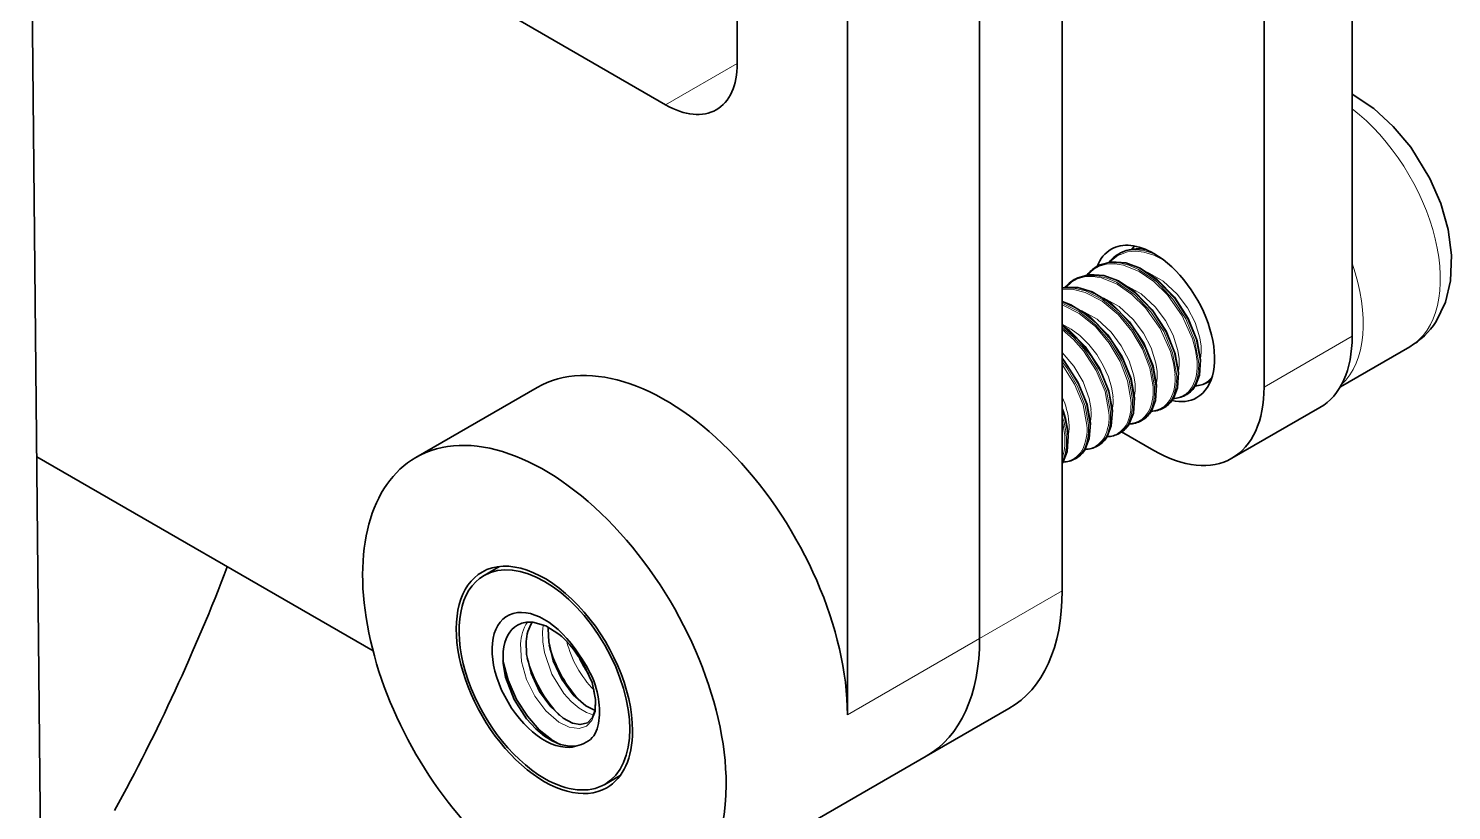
# Model space of a CAD drawing. Extents: x 383 to 866, y 155 to 681.
# Drawn here: x 710.54 to 728.81, y 628.19 to 638.23 of the extents above; entities that cross this region are included whole.
import ezdxf

# ---------------------------------------------------------------- set-up
doc = ezdxf.new("R2010")
doc.units = 0

msp = doc.modelspace()

# ---------------------------------------------------------------- linework, layer by layer
at = {"color": 7, "lineweight": 35}
for p, q in [((727.537, 657.959), (727.537, 634.28)), ((726.406, 657.306), (726.406, 633.627)), ((723.814, 654.686), (723.814, 631.008)), ((722.753, 630.395), (722.753, 654.074)), ((722.753, 654.074), (722.753, 630.395)), ((721.056, 629.416), (721.056, 653.094)), ((710.544, 643.162), (710.814, 616.494))]:
    msp.add_line(p, q, dxfattribs=at)
at = {"color": 7, "lineweight": 35, "ltscale": 0.214331}
msp.add_line((719.642, 637.785), (719.642, 646.358), dxfattribs=at)
at = {"color": 7, "lineweight": 35, "ltscale": 0.062635}
msp.add_line((718.723, 637.254), (716.553, 638.507), dxfattribs=at)
at = {"color": 7, "lineweight": 13, "ltscale": 0.026536}
msp.add_line((719.642, 637.785), (718.723, 637.254), dxfattribs=at)
at = {"color": 7, "lineweight": 35, "ltscale": 0.001444}
msp.add_line((724.739, 635.439), (724.7, 635.396), dxfattribs=at)
at = {"color": 7, "lineweight": 13, "ltscale": 0.0014}
msp.add_line((724.748, 635.437), (724.708, 635.398), dxfattribs=at)
at = {"color": 7, "lineweight": 35, "ltscale": 0.0005483}
for p, q in [((724.535, 635.334), (724.554, 635.345)), ((723.969, 635.008), (723.988, 635.019)), ((725.393, 633.521), (725.412, 633.532)), ((724.545, 633.031), (724.564, 633.042))]:
    msp.add_line(p, q, dxfattribs=at)
at = {"color": 7, "lineweight": 35, "ltscale": 0.000547538}
for p, q in [((724.252, 635.171), (724.271, 635.182)), ((724.828, 633.194), (724.847, 633.205)), ((725.111, 633.357), (725.13, 633.368)), ((724.262, 632.868), (724.281, 632.879)), ((723.979, 632.704), (723.998, 632.715))]:
    msp.add_line(p, q, dxfattribs=at)
at = {"color": 7, "lineweight": 13, "ltscale": 0.032659}
msp.add_line((726.406, 633.627), (727.537, 634.28), dxfattribs=at)
at = {"color": 7, "lineweight": 35, "ltscale": 0.025686}
msp.add_line((727.385, 633.632), (728.275, 634.145), dxfattribs=at)
at = {"color": 7, "lineweight": 35, "ltscale": 0.044909}
msp.add_line((717.073, 633.621), (715.517, 632.723), dxfattribs=at)
at = {"color": 7, "lineweight": 35, "ltscale": 0.00054698}
msp.add_line((725.676, 633.684), (725.695, 633.695), dxfattribs=at)
at = {"color": 7, "lineweight": 13, "ltscale": 0.000801145}
msp.add_line((725.695, 633.695), (725.722, 633.713), dxfattribs=at)
at = {"color": 7, "lineweight": 35, "ltscale": 0.000798197}
msp.add_line((725.722, 633.713), (725.695, 633.695), dxfattribs=at)
at = {"color": 7, "lineweight": 35, "ltscale": 0.032659}
msp.add_line((727.123, 633.365), (725.992, 632.712), dxfattribs=at)
at = {"color": 7, "lineweight": 35, "ltscale": 0.011971}
msp.add_line((724.992, 632.811), (724.577, 633.05), dxfattribs=at)
at = {"color": 7, "lineweight": 35, "ltscale": 0.124644}
msp.add_line((710.649, 632.73), (714.967, 630.237), dxfattribs=at)
at = {"color": 7, "lineweight": 13, "ltscale": 0.000452559}
msp.add_line((723.813, 632.646), (723.823, 632.661), dxfattribs=at)
at = {"color": 7, "lineweight": 35, "ltscale": 0.000639569}
msp.add_line((723.828, 632.666), (723.814, 632.644), dxfattribs=at)
at = {"color": 7, "lineweight": 35, "ltscale": 0.005728}
for p, q in [((716.591, 631.322), (716.392, 631.207)), ((718.141, 628.637), (717.942, 628.522))]:
    msp.add_line(p, q, dxfattribs=at)
at = {"color": 7, "lineweight": 13, "ltscale": 0.030619}
msp.add_line((722.753, 630.395), (723.814, 631.008), dxfattribs=at)
at = {"color": 7, "lineweight": 35, "ltscale": 0.000548179}
msp.add_line((717.218, 630.543), (717.216, 630.522), dxfattribs=at)
at = {"color": 7, "lineweight": 13, "ltscale": 0.04899}
msp.add_line((722.753, 630.395), (721.056, 629.416), dxfattribs=at)
at = {"color": 7, "lineweight": 35, "ltscale": 0.000505142}
msp.add_line((717.612, 630.188), (717.602, 630.171), dxfattribs=at)
at = {"color": 7, "lineweight": 35, "ltscale": 0.030619}
msp.add_line((722.07, 628.885), (723.131, 629.497), dxfattribs=at)
at = {"color": 7, "lineweight": 35, "ltscale": 0.093897}
msp.add_line((722.07, 628.885), (718.817, 627.007), dxfattribs=at)
at = {"color": 7, "lineweight": 35}
for points in [[(727.537, 637.388), (727.814, 637.204), (728.065, 636.974), (728.288, 636.707), (728.534, 636.306), (728.673, 635.984), (728.768, 635.653), (728.812, 635.32), (728.8, 634.991), (728.734, 634.716), (728.613, 634.468)], [(725.59, 633.977), (725.548, 634.219), (725.432, 634.508), (725.254, 634.782), (725.032, 635.011), (724.817, 635.154), (724.632, 635.223), (724.449, 635.237), (724.297, 635.196), (724.271, 635.182)], [(725.307, 633.814), (725.265, 634.056), (725.149, 634.345), (724.971, 634.619), (724.749, 634.847), (724.535, 634.99), (724.349, 635.06), (724.166, 635.074), (724.014, 635.032), (723.988, 635.019)], [(725.024, 633.651), (724.981, 633.896), (724.862, 634.19), (724.68, 634.466), (724.452, 634.695), (724.2, 634.851), (724.016, 634.906), (723.845, 634.906), (723.814, 634.899)], [(724.741, 633.487), (724.699, 633.731), (724.58, 634.023), (724.4, 634.299), (724.175, 634.528), (723.925, 634.684), (723.815, 634.725)], [(724.459, 633.324), (724.414, 633.573), (724.293, 633.869), (724.107, 634.148), (723.906, 634.352), (723.813, 634.424)], [(724.176, 633.161), (724.133, 633.403), (724.017, 633.692), (723.839, 633.966), (723.813, 633.998)], [(725.59, 633.977), (725.577, 633.781), (725.525, 633.645)], [(725.307, 633.814), (725.294, 633.618), (725.242, 633.482)], [(725.024, 633.651), (725.011, 633.454), (724.959, 633.319)], [(724.741, 633.487), (724.728, 633.291), (724.676, 633.156)], [(724.459, 633.324), (724.445, 633.128), (724.393, 632.992)], [(724.176, 633.161), (724.162, 632.965), (724.111, 632.829)], [(723.893, 632.997), (723.88, 632.801), (723.828, 632.666)], [(717.354, 630.453), (717.185, 630.56), (717.017, 630.607), (716.981, 630.608)], [(717.819, 629.471), (717.7, 629.531), (717.537, 629.674), (717.39, 629.875), (717.281, 630.109), (717.222, 630.352), (717.216, 630.522)], [(717.721, 629.313), (717.624, 629.291), (717.527, 629.311), (717.409, 629.373), (717.248, 629.517), (717.104, 629.717), (716.996, 629.95), (716.939, 630.19), (716.933, 630.358)], [(716.635, 630.113), (716.7, 629.861), (716.808, 629.615), (716.948, 629.397), (717.099, 629.225), (717.256, 629.099)], [(717.49, 629.012), (717.369, 629.036), (717.265, 629.081), (717.168, 629.142), (717.058, 629.234), (716.938, 629.365), (716.778, 629.613), (716.669, 629.899), (716.637, 630.077), (716.637, 630.231)], [(717.825, 629.613), (717.779, 629.833), (717.671, 630.065), (717.6, 630.174)], [(717.825, 629.613), (717.82, 629.479), (717.786, 629.381), (717.721, 629.313)]]:
    msp.add_lwpolyline(points, dxfattribs=at)
at = {"color": 7, "lineweight": 13}
for points in [[(725.546, 633.955), (725.527, 634.099), (725.488, 634.247), (725.356, 634.542), (725.166, 634.811), (724.992, 634.982), (724.801, 635.113), (724.602, 635.192), (724.49, 635.21), (724.383, 635.204), (724.294, 635.18), (724.215, 635.136), (724.143, 635.071)], [(725.565, 633.959), (725.514, 634.229), (725.4, 634.503), (725.235, 634.758), (725.028, 634.977), (724.792, 635.139), (724.67, 635.192), (724.548, 635.221), (724.391, 635.22), (724.252, 635.171)], [(725.584, 633.968), (725.534, 634.238), (725.42, 634.512), (725.255, 634.768), (725.048, 634.988), (724.812, 635.15), (724.689, 635.203), (724.567, 635.232), (724.41, 635.231), (724.271, 635.182)], [(725.118, 635.257), (724.99, 635.321), (724.862, 635.361), (724.755, 635.374), (724.654, 635.366), (724.529, 635.319), (724.425, 635.234)], [(725.263, 633.792), (725.244, 633.936), (725.205, 634.084), (725.073, 634.379), (724.883, 634.647), (724.709, 634.818), (724.518, 634.95), (724.319, 635.029), (724.207, 635.046), (724.1, 635.041), (724.011, 635.016), (723.932, 634.973), (723.86, 634.908)], [(725.282, 633.796), (725.232, 634.066), (725.117, 634.339), (724.952, 634.595), (724.745, 634.814), (724.51, 634.976), (724.387, 635.028), (724.265, 635.058), (724.108, 635.057), (723.969, 635.008)], [(725.301, 633.805), (725.251, 634.075), (725.137, 634.349), (724.972, 634.605), (724.765, 634.824), (724.529, 634.987), (724.407, 635.039), (724.285, 635.069), (724.128, 635.068), (723.988, 635.019)], [(724.909, 635.101), (725.111, 634.988), (725.292, 634.821), (725.422, 634.647), (725.521, 634.456), (725.583, 634.261), (725.598, 634.154)], [(725.018, 633.642), (724.975, 633.889), (724.876, 634.142), (724.733, 634.382), (724.55, 634.598), (724.339, 634.769), (724.113, 634.88), (723.959, 634.91), (723.814, 634.899)], [(724.999, 633.632), (724.956, 633.877), (724.86, 634.126), (724.72, 634.363), (724.541, 634.577), (724.334, 634.749), (724.112, 634.863), (723.959, 634.897), (723.814, 634.892)], [(724.98, 633.629), (724.938, 633.869), (724.844, 634.114), (724.707, 634.347), (724.531, 634.559), (724.328, 634.73), (724.109, 634.844), (723.958, 634.88), (723.814, 634.877)], [(724.626, 634.938), (724.829, 634.825), (725.009, 634.657), (725.139, 634.484), (725.238, 634.293), (725.3, 634.097), (725.315, 633.991)], [(724.736, 633.478), (724.691, 633.73), (724.589, 633.987), (724.442, 634.23), (724.256, 634.445), (724.042, 634.615), (723.814, 634.721)], [(724.717, 633.469), (724.672, 633.717), (724.574, 633.97), (724.43, 634.21), (724.248, 634.424), (724.038, 634.594), (723.814, 634.704)], [(724.697, 633.465), (724.654, 633.708), (724.558, 633.957), (724.417, 634.193), (724.24, 634.404), (724.034, 634.574), (723.814, 634.685)], [(724.343, 634.774), (724.546, 634.662), (724.727, 634.494), (724.856, 634.32), (724.956, 634.13), (725.017, 633.934), (725.033, 633.827)], [(724.06, 634.611), (724.263, 634.498), (724.444, 634.331), (724.573, 634.157), (724.673, 633.966), (724.735, 633.771), (724.75, 633.664)], [(723.814, 634.433), (723.929, 634.37), (724.039, 634.288), (724.155, 634.174), (724.257, 634.045), (724.342, 633.904), (724.408, 633.757), (724.447, 633.627), (724.467, 633.501)], [(724.453, 633.315), (724.412, 633.552), (724.321, 633.795), (724.188, 634.026), (724.015, 634.24), (723.814, 634.415)], [(724.434, 633.306), (724.382, 633.579), (724.265, 633.856), (724.097, 634.113), (723.962, 634.263), (723.814, 634.39)], [(724.414, 633.302), (724.364, 633.568), (724.252, 633.839), (724.088, 634.092), (723.958, 634.239), (723.814, 634.366)], [(723.814, 634.072), (723.965, 633.894), (724.083, 633.693), (724.16, 633.482), (724.184, 633.338)], [(724.17, 633.152), (724.125, 633.404), (724.023, 633.661), (723.876, 633.905), (723.814, 633.984)], [(724.151, 633.143), (724.108, 633.386), (724.012, 633.635), (723.872, 633.872), (723.814, 633.95)], [(724.132, 633.139), (724.083, 633.4), (723.974, 633.666), (723.814, 633.918)], [(717.144, 630.491), (717.145, 630.354), (717.167, 630.215), (717.263, 629.94), (717.416, 629.692), (717.51, 629.587), (717.612, 629.501), (717.706, 629.444), (717.801, 629.41)], [(716.861, 630.327), (716.874, 630.101), (716.939, 629.872), (717.045, 629.657), (717.185, 629.467), (717.351, 629.323), (717.484, 629.256), (717.612, 629.24), (717.706, 629.271), (717.777, 629.343), (717.821, 629.46), (717.827, 629.606)], [(717.827, 629.606), (717.808, 629.732), (717.769, 629.862), (717.641, 630.114), (717.602, 630.171)]]:
    msp.add_lwpolyline(points, dxfattribs=at)
at = {"color": 7, "lineweight": 35}
for centre, radius, start, end in [((724.781, 634.923), 0.48, 76.4763, 118.2665), ((724.75, 634.966), 0.427, 120.2348, 141.2202), ((724.467, 634.802), 0.427, 120.2348, 141.2202), ((724.184, 634.639), 0.427, 120.2348, 141.2202), ((727.773, 635.008), 0.999, 300.2171, 327.2879), ((725.253, 633.802), 0.314, 300.6018, 330.1465), ((725.523, 633.955), 0.311, 270.1219, 299.4702), ((724.97, 633.638), 0.314, 300.6018, 330.1465), ((725.24, 633.792), 0.311, 270.1219, 299.4702), ((722.677, 632.909), 1.219, 4.1598, 21.2325), ((724.687, 633.475), 0.314, 300.6018, 330.1465), ((724.957, 633.628), 0.311, 270.1219, 299.4702), ((724.392, 633.302), 0.311, 270.1219, 299.4702), ((724.404, 633.312), 0.314, 300.6018, 330.1465), ((724.675, 633.465), 0.311, 270.1219, 299.4702), ((724.109, 633.138), 0.311, 270.1219, 299.4702), ((724.121, 633.148), 0.314, 300.6018, 330.1465), ((723.826, 632.975), 0.311, 270.1219, 299.4702), ((723.839, 632.985), 0.314, 300.6018, 330.1465), ((689.302, 640.419), 25.476, 331.3044, 339.0666), ((716.978, 630.28), 0.328, 89.5271, 118.7839), ((717.445, 630.34), 0.511, 148.5191, 177.9859), ((718.85, 630.737), 1.677, 194.777, 223.9595), ((716.552, 629.5), 1.246, 32.5626, 49.9278), ((718.568, 630.573), 1.677, 194.777, 223.9595), ((718.821, 630.717), 1.334, 204.5379, 215.4473), ((716.267, 629.218), 1.659, 20.5394, 35.8002), ((717.69, 629.754), 0.786, 236.4574, 246.377), ((717.512, 629.35), 0.338, 266.232, 287.2401), ((717.537, 629.352), 0.334, 283.1236, 328.0251)]:
    msp.add_arc(centre, radius, start, end, dxfattribs=at)
at = {"color": 7, "lineweight": 13}
for centre, radius, start, end in [((724.777, 634.923), 0.478, 73.8155, 117.9028), ((725.049, 634.106), 0.551, 348.1309, 4.9951), ((724.766, 633.943), 0.551, 348.1309, 4.9951), ((724.972, 633.895), 0.576, 332.5506, 6.0182), ((724.483, 633.779), 0.551, 348.1309, 4.9951), ((724.689, 633.731), 0.576, 332.5506, 6.0182), ((725.517, 633.931), 0.283, 271.8308, 320.4249), ((724.2, 633.616), 0.551, 348.1309, 4.9951), ((725.233, 633.77), 0.286, 272.0565, 330.5336), ((725.24, 633.779), 0.3, 300.627, 330.1527), ((725.259, 633.79), 0.301, 300.6272, 330.1518), ((725.536, 633.926), 0.28, 300.043, 312.3311), ((722.906, 633.08), 1, 5.3989, 24.7706), ((723.917, 633.453), 0.551, 348.1309, 4.9951), ((724.95, 633.607), 0.286, 272.0565, 330.5336), ((724.958, 633.616), 0.3, 300.627, 330.1527), ((724.977, 633.627), 0.301, 300.6272, 330.1518), ((722.678, 632.903), 1.212, 4.0442, 20.473), ((722.703, 632.899), 1.168, 3.9331, 17.9737), ((723.635, 633.29), 0.551, 348.1309, 4.9951), ((723.841, 633.241), 0.576, 332.5506, 6.0182), ((724.667, 633.444), 0.286, 272.0565, 330.5336), ((724.675, 633.453), 0.3, 300.627, 330.1527), ((724.694, 633.464), 0.301, 300.6272, 330.1518), ((722.751, 632.905), 1.1, 3.6905, 14.927), ((723.352, 633.126), 0.551, 348.1309, 4.9951), ((723.558, 633.078), 0.576, 332.5506, 6.0182), ((723.59, 633.092), 0.582, 332.5918, 5.9028), ((724.385, 633.28), 0.286, 272.0565, 330.5336), ((724.392, 633.289), 0.3, 300.627, 330.1527), ((724.411, 633.3), 0.301, 300.6272, 330.1518), ((723.209, 632.921), 0.641, 340.6831, 4.8352), ((723.267, 632.92), 0.604, 335.298, 5.661), ((724.102, 633.117), 0.286, 272.0565, 330.5336), ((724.109, 633.126), 0.3, 300.627, 330.1527), ((724.128, 633.137), 0.301, 300.6272, 330.1518), ((723.819, 632.954), 0.286, 272.0565, 330.5336), ((723.826, 632.963), 0.3, 300.627, 330.1527), ((723.845, 632.974), 0.301, 300.6272, 330.1518), ((717.405, 630.31), 0.544, 146.8491, 178.1308), ((717.852, 630.444), 0.71, 169.5432, 176.2399), ((718.723, 630.664), 1.305, 193.5297, 225.2826)]:
    msp.add_arc(centre, radius, start, end, dxfattribs=at)
at = {"color": 7, "lineweight": 35}
for centre, major_axis, ratio, start_param, end_param in [((718.723, 638.315), (-0.65, 1.126), 0.57735, 3.141593, 3.926991), ((718.723, 638.315), (-0.65, 1.126), 0.57735, 2.356194, 3.141593), ((724.992, 634.444), (0.55, -0.953), 0.57735, 3.141593, 3.571295), ((724.992, 634.444), (0.55, -0.953), 0.57735, 2.356194, 3.141593), ((724.992, 634.444), (0.55, -0.953), 0.57735, 0, 2.356194), ((726.123, 635.097), (1, -1.732), 0.57735, 6.283185, 7.068583), ((718.723, 630.763), (-1.65, 2.858), 0.57735, 3.926991, 6.283185), ((724.992, 634.444), (1, -1.732), 0.57735, 6.283185, 7.068583), ((724.992, 634.444), (0.55, -0.953), 0.57735, 5.799017, 6.283185), ((717.167, 629.865), (-1.65, 2.858), 0.57735, 3.926991, 6.283185), ((717.167, 629.865), (-1.65, 2.858), 0.57735, 6.283185, 9.424778), ((724.992, 634.444), (1, -1.732), 0.57735, 5.497787, 6.283185), ((717.167, 629.865), (-0.8, 1.386), 0.57735, 3.926991, 6.283185), ((717.167, 629.865), (-0.775, 1.342), 0.57735, 3.141593, 6.283185), ((717.167, 629.865), (-0.8, 1.386), 0.57735, 6.283185, 9.424778), ((717.167, 629.865), (-0.775, 1.342), 0.57735, 6.283185, 8.63938), ((721.481, 632.355), (1.65, -2.858), 0.57735, 6.283185, 7.068583), ((717.167, 629.865), (-0.475, 0.823), 0.57735, 4.773122, 9.13938), ((717.24, 629.815), (0.419, -0.753), 0.581646, 3.141419, 3.845376), ((720.42, 631.743), (1.65, -2.858), 0.57735, 6.283185, 7.068583), ((720.42, 631.743), (1.65, -2.858), 0.57735, 6.283185, 7.068583), ((717.167, 629.865), (-0.5, 0.866), 0.57735, 3.534289, 4.319693), ((717.167, 629.865), (-0.8, 1.386), 0.57735, 3.141593, 3.926991), ((717.167, 629.865), (-0.475, 0.823), 0.57735, 2.856194, 3.080859), ((717.167, 629.865), (-0.775, 1.342), 0.57735, 2.356194, 3.141593), ((717.167, 629.865), (-1.65, 2.858), 0.57735, 3.141593, 3.926991)]:
    msp.add_ellipse(centre, major_axis=major_axis, ratio=ratio, start_param=start_param, end_param=end_param, dxfattribs=at)
at = {"color": 7, "lineweight": 13}
for centre, major_axis, ratio, start_param, end_param in [((727.325, 635.791), (0.95, -1.645), 0.57735, 6.283156, 8.480822), ((725.092, 634.372), (0.558, -0.962), 0.596661, 2.488896, 3.140423), ((726.335, 635.219), (0.95, -1.645), 0.57735, 0.130631, 1.248353), ((724.936, 634.303), (0.459, -0.782), 0.553258, 0.296156, 0.824533), ((724.954, 634.316), (0.46, -0.783), 0.5529, 0.295492, 0.820919), ((724.653, 634.14), (0.459, -0.782), 0.553258, 0.296156, 0.824533), ((724.671, 634.152), (0.46, -0.783), 0.5529, 0.295492, 0.820919), ((724.358, 633.97), (0.454, -0.773), 0.553018, 0.295116, 0.823806), ((724.37, 633.977), (0.459, -0.782), 0.553258, 0.296156, 0.824533), ((724.388, 633.989), (0.46, -0.783), 0.5529, 0.295492, 0.820919), ((724.075, 633.806), (0.454, -0.773), 0.553018, 0.295116, 0.823806), ((724.087, 633.814), (0.459, -0.782), 0.553258, 0.296156, 0.824533), ((724.105, 633.826), (0.46, -0.783), 0.5529, 0.295492, 0.820918), ((723.805, 633.65), (0.459, -0.782), 0.553258, 0.296156, 0.824533), ((723.822, 633.662), (0.46, -0.783), 0.5529, 0.295492, 0.820918), ((723.522, 633.487), (0.459, -0.782), 0.553258, 0.296157, 0.824533), ((723.257, 633.336), (0.46, -0.783), 0.5529, 0.295492, 0.820919)]:
    msp.add_ellipse(centre, major_axis=major_axis, ratio=ratio, start_param=start_param, end_param=end_param, dxfattribs=at)

doc.saveas('drawing.dxf')
